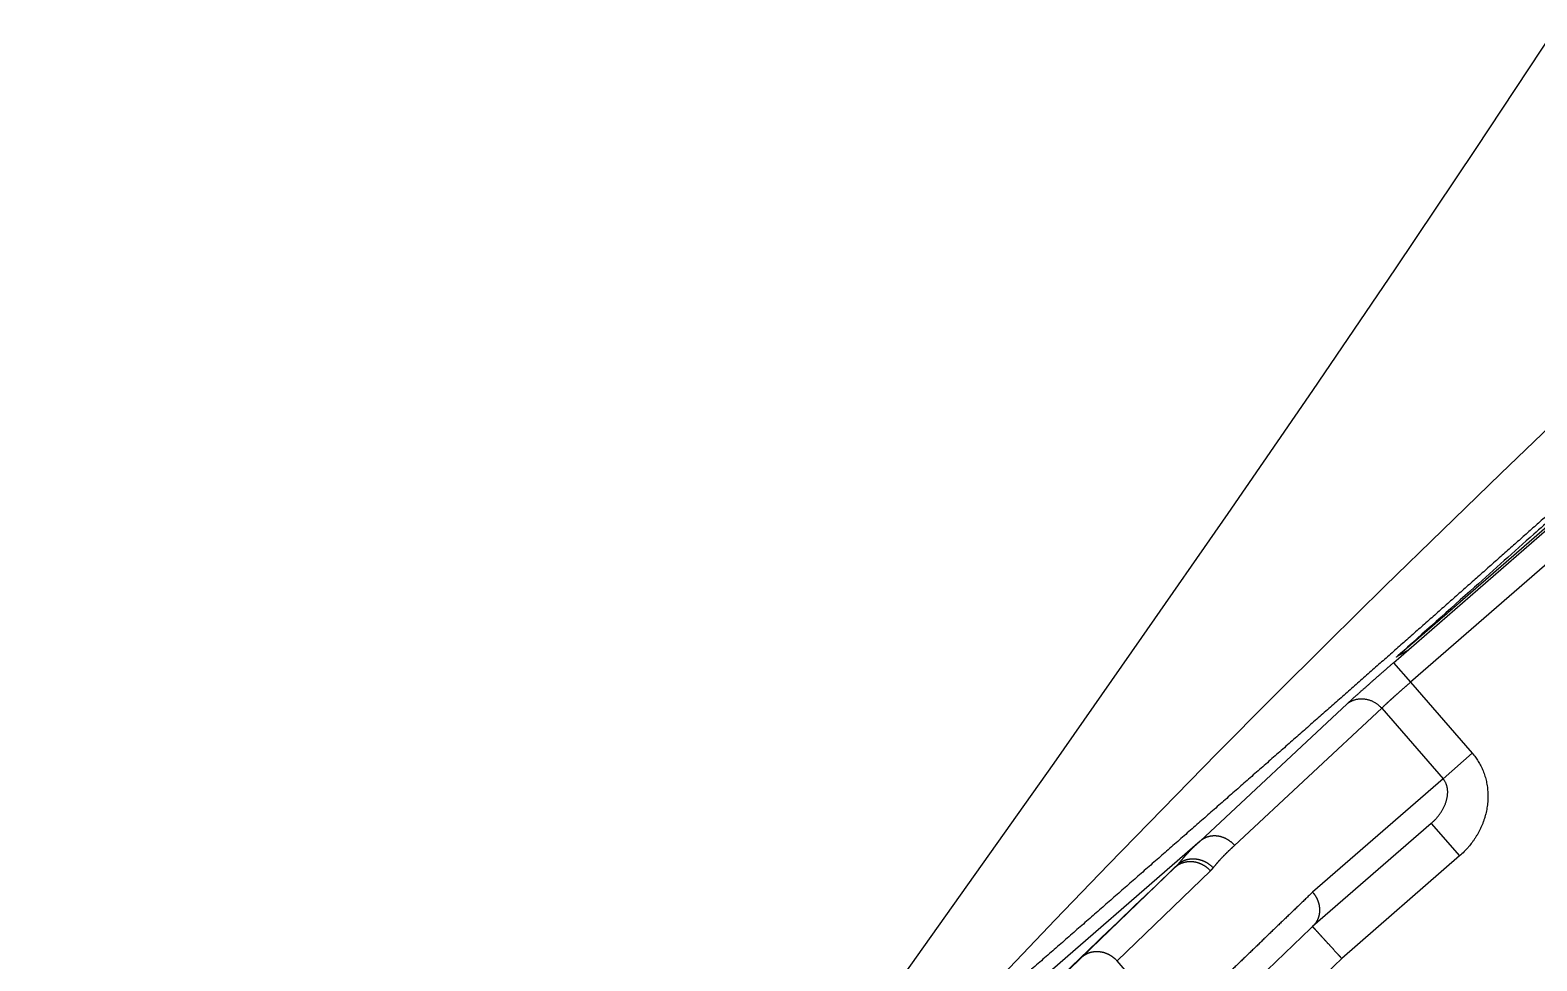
# Model space of a CAD drawing. Extents: x 527 to 614, y 487 to 635.
# Drawn here: x 601.286 to 602.158, y 520.81 to 521.349 of the extents above; entities that cross this region are included whole.
import ezdxf

# ---------------------------------------------------------------- set-up
doc = ezdxf.new("R2010")
doc.units = 0
doc.header["$MEASUREMENT"] = 0
doc.layers.add('1', color=4, linetype='Continuous')
doc.layers.add('204', color=7, linetype='Continuous')

# ---------------------------------------------------------------- blocks, each defined once
blk = doc.blocks.new('55')
at = {"layer": '204', "color": 4, "linetype": 'Continuous'}
for p, q in [((-0.526078, 0.91095), (2.049541, 3.149901)), ((2.05938, 3.138582), (-0.516238, 0.899631)), ((2.034707, 3.138515), (-0.487342, 0.946132)), ((-0.526078, 0.91095), (-0.516238, 0.899631)), ((-0.516238, 0.899631), (-0.48046, 0.858473)), ((-0.637945, 0.807698), (-0.552932, 0.887088)), ((-0.618035, 0.805132), (-0.532926, 0.884607)), ((-0.532926, 0.884607), (-0.497404, 0.843744)), ((-0.497401, 0.84374), (-0.48046, 0.858481)), ((-0.497404, 0.843744), (-0.572914, 0.778104)), ((-0.504234, 0.817932), (-0.572952, 0.758196)), ((-0.504234, 0.817932), (-0.487833, 0.799064)), ((-0.638043, 0.807615), (-6.263176, -4.08224)), ((-0.487833, 0.799064), (-0.556072, 0.739744)), ((-0.706684, 0.740303), (-0.652606, 0.792415)), ((-0.686106, 0.738343), (-0.632034, 0.790448)), ((-0.653327, 0.700635), (-0.686106, 0.738343))]:
    blk.add_line(p, q, dxfattribs=at)
for points in [[(-0.404445, 1.021441, 0.0000269), (-0.422372, 1.005445, 0.0001123), (-0.44494, 0.985279, 0.0002009), (-0.479106, 0.954712, 0.0001017), (-0.523493, 0.914978, 0.0000547)], [(-0.429342, 1.003155, -0.0000619), (-0.435712, 0.997492, -0.0000612), (-0.44212, 0.991798, -0.0000604), (-0.448563, 0.986076, -0.0000598), (-0.455043, 0.980322, -0.0000591), (-0.461559, 0.974541, -0.0000585), (-0.468112, 0.968729, -0.0000578), (-0.474699, 0.962889, -0.0000572), (-0.481323, 0.95702, -0.0000566), (-0.487981, 0.951123, -0.000056), (-0.494675, 0.945196, -0.0000554), (-0.501404, 0.939243, -0.0000549), (-0.508167, 0.93326, -0.0000543), (-0.514964, 0.927251, -0.0000538), (-0.521796, 0.921213, -0.0000533), (-0.528661, 0.915149, -0.0000528), (-0.53556, 0.909057, -0.0000523), (-0.542493, 0.902939, -0.0000518), (-0.549459, 0.896793, -0.0000513), (-0.556457, 0.890621, -0.0000509), (-0.563489, 0.884422, -0.0000504), (-0.570552, 0.878199, -0.0000499), (-0.577647, 0.87195, -0.0000495), (-0.584771, 0.865677, -0.0000491), (-0.591923, 0.859382, -0.0000487), (-0.599103, 0.853066, -0.0000484), (-0.606309, 0.846729, -0.000048), (-0.61354, 0.840372, -0.0000477), (-0.620795, 0.833997, -0.0000474), (-0.628072, 0.827605, -0.0000472), (-0.635372, 0.821196, -0.000047), (-0.642691, 0.814771, -0.0000468), (-0.650029, 0.808333, -0.0000466), (-0.657385, 0.801881, -0.0000465), (-0.664759, 0.795416, -0.0000463), (-0.672148, 0.788941, -0.0000461), (-0.679552, 0.782454, -0.0000459), (-0.68697, 0.775958, -0.0000455), (-0.694403, 0.769451, -0.0000451), (-0.701849, 0.762934, -0.0000448), (-0.70931, 0.756407, -0.0000445), (-0.716785, 0.749871, -0.0000442), (-0.724274, 0.743324, -0.0000438), (-0.731774, 0.73677, -0.0000432), (-0.739284, 0.73021, -0.0000433), (-0.746815, 0.723634, -0.0000438), (-0.754369, 0.717039, -0.0000423)], [(-0.487347, 0.946131), (-0.487618, 0.945894, -0.0000286), (-0.487889, 0.945658, -0.0000294), (-0.488158, 0.945424, -0.0000292), (-0.488426, 0.945191, -0.0000277), (-0.488693, 0.944958, -0.0000265), (-0.48896, 0.944727, -0.0000255), (-0.489225, 0.944496, -0.0000245), (-0.48949, 0.944265, -0.0000232), (-0.489755, 0.944035, -0.000022), (-0.49002, 0.943805, -0.0000206), (-0.490284, 0.943575, -0.0000194), (-0.490548, 0.943345, -0.000018), (-0.490813, 0.943115, -0.0000167), (-0.491078, 0.942885, -0.0000152), (-0.491344, 0.942654, -0.0000138), (-0.49161, 0.942423, -0.0000123), (-0.491877, 0.942191, -0.000011), (-0.492145, 0.941958, -0.0000094), (-0.492414, 0.941725, -0.0000081), (-0.492685, 0.94149, -0.0000066), (-0.492957, 0.941254, -0.000006), (-0.49323, 0.941017, -0.0000061), (-0.493504, 0.940779, -0.0000061), (-0.493779, 0.94054, -0.0000061), (-0.494056, 0.9403, -0.0000061), (-0.494333, 0.940059, -0.0000062), (-0.494611, 0.939818, -0.0000062), (-0.494889, 0.939576, -0.0000063), (-0.495168, 0.939334, -0.0000063), (-0.495448, 0.939092, -0.0000064), (-0.495727, 0.938849, -0.0000064), (-0.496007, 0.938606, -0.0000065), (-0.496288, 0.938363, -0.0000066), (-0.496568, 0.93812, -0.0000067), (-0.496848, 0.937877, -0.0000068), (-0.497128, 0.937634, -0.0000069), (-0.497407, 0.937391, -0.000007), (-0.497686, 0.937149, -0.0000071), (-0.497965, 0.936907, -0.0000072), (-0.498243, 0.936666, -0.0000072), (-0.498521, 0.936425, -0.0000073), (-0.498799, 0.936185, -0.0000074), (-0.499076, 0.935944, -0.0000074), (-0.499352, 0.935704, -0.0000075), (-0.499628, 0.935465, -0.0000076), (-0.499904, 0.935226, -0.0000076), (-0.50018, 0.934987, -0.0000077), (-0.500455, 0.934748, -0.0000078), (-0.50073, 0.93451, -0.0000078), (-0.501004, 0.934272, -0.0000079), (-0.501278, 0.934035, -0.0000079), (-0.501552, 0.933797, -0.000008), (-0.501826, 0.93356, -0.0000081), (-0.502099, 0.933323, -0.0000081), (-0.502372, 0.933086, -0.0000082), (-0.502645, 0.93285, -0.0000082), (-0.502918, 0.932614, -0.0000083), (-0.50319, 0.932378, -0.0000084), (-0.503462, 0.932142, -0.0000085), (-0.503735, 0.931906, -0.0000086), (-0.504006, 0.931671, -0.0000087), (-0.504278, 0.931435, -0.0000089), (-0.50455, 0.9312, -0.000009), (-0.504822, 0.930964, -0.0000091), (-0.505094, 0.930729, -0.0000092), (-0.505366, 0.930493, -0.0000093), (-0.505638, 0.930258, -0.0000095), (-0.50591, 0.930022, -0.0000097), (-0.506183, 0.929786, -0.0000099), (-0.506455, 0.92955, -0.0000102), (-0.506728, 0.929315, -0.0000104), (-0.507, 0.929079, -0.0000107), (-0.507273, 0.928843, -0.000011), (-0.507546, 0.928607, -0.0000112), (-0.507819, 0.928371, -0.0000115), (-0.508091, 0.928135, -0.0000118), (-0.508364, 0.927899, -0.000012), (-0.508636, 0.927663, -0.0000123), (-0.508909, 0.927427, -0.0000126), (-0.509181, 0.927192, -0.0000129), (-0.509454, 0.926956, -0.0000131), (-0.509726, 0.926721, -0.0000134), (-0.509998, 0.926486, -0.0000137), (-0.51027, 0.926251, -0.000014), (-0.510542, 0.926016, -0.0000143), (-0.510813, 0.925781, -0.0000146), (-0.511084, 0.925547, -0.0000149), (-0.511355, 0.925313, -0.0000152), (-0.511626, 0.925079, -0.0000155), (-0.511897, 0.924845, -0.0000158), (-0.512167, 0.924612, -0.0000161), (-0.512437, 0.924379, -0.0000165), (-0.512706, 0.924146, -0.0000168), (-0.512975, 0.923914, -0.0000171), (-0.513244, 0.923682, -0.0000175), (-0.513512, 0.92345, -0.0000182), (-0.51378, 0.923219, -0.000019), (-0.514048, 0.922988, -0.00002), (-0.514315, 0.922758, -0.0000208), (-0.514582, 0.922528, -0.0000217), (-0.514848, 0.922298, -0.0000226), (-0.515114, 0.922069, -0.0000235), (-0.51538, 0.92184, -0.0000244), (-0.515645, 0.921611, -0.0000253), (-0.51591, 0.921383, -0.0000262), (-0.516174, 0.921155, -0.0000271), (-0.516439, 0.920927, -0.000028), (-0.516702, 0.9207, -0.000029), (-0.516966, 0.920473, -0.0000298), (-0.517229, 0.920247, -0.0000308), (-0.517492, 0.92002, -0.0000317), (-0.517755, 0.919794, -0.0000325), (-0.518017, 0.919569, -0.0000339), (-0.518279, 0.919344, -0.0000363), (-0.51854, 0.919119, -0.0000386), (-0.518801, 0.918895, -0.0000416), (-0.519061, 0.918671, -0.0000442), (-0.519321, 0.918449, -0.0000471), (-0.51958, 0.918226, -0.0000499), (-0.519838, 0.918005, -0.0000533), (-0.520094, 0.917785, -0.0000559), (-0.52035, 0.917565, -0.0000584), (-0.520605, 0.917347, -0.0000637), (-0.520859, 0.91713, -0.0000733), (-0.521111, 0.916914, -0.0000838), (-0.521361, 0.916701, -0.0000977), (-0.521608, 0.91649, -0.0001108), (-0.521852, 0.916281, -0.0001256), (-0.522094, 0.916075, -0.0001408), (-0.522332, 0.915873, -0.0001594), (-0.522565, 0.915674, -0.0001766), (-0.522795, 0.915479, -0.0001947), (-0.523019, 0.915289, -0.0002348), (-0.523238, 0.915104, -0.0003124), (-0.523447, 0.914928, -0.0004061), (-0.523646, 0.914761, -0.0005393), (-0.523831, 0.914605, -0.0007224), (-0.524, 0.914465, -0.0010385), (-0.524147, 0.914345, -0.0016299), (-0.524266, 0.914249, -0.0030165), (-0.524349, 0.914184, -0.0075106), (-0.52439, 0.914157, -0.0461469), (-0.524382, 0.914172, -0.5600884), (-0.524346, 0.914212, -0.0111263), (-0.52429, 0.914269, -0.0139643), (-0.524158, 0.914391, -0.0087331), (-0.523888, 0.914631, -0.0025281), (-0.523493, 0.914978, -0.0009621)], [(-0.523493, 0.914978), (-0.523353, 0.915056, -0.000084), (-0.523213, 0.915135, -0.000085), (-0.523072, 0.915213, -0.0000839), (-0.522932, 0.915292, -0.0000804), (-0.522791, 0.91537, -0.0000778), (-0.522651, 0.915448, -0.0000755), (-0.52251, 0.915527, -0.0000733), (-0.522369, 0.915605, -0.0000706), (-0.522229, 0.915683, -0.0000683), (-0.522088, 0.915762, -0.0000658), (-0.521947, 0.91584, -0.0000635), (-0.521806, 0.915918, -0.0000609), (-0.521665, 0.915996, -0.0000586), (-0.521524, 0.916074, -0.0000561), (-0.521383, 0.916152, -0.0000538), (-0.521242, 0.916231, -0.0000512), (-0.521101, 0.916309, -0.0000489), (-0.52096, 0.916387, -0.0000464), (-0.520819, 0.916465, -0.0000441), (-0.520678, 0.916543, -0.0000416), (-0.520536, 0.916621, -0.0000393), (-0.520395, 0.916699, -0.0000367), (-0.520254, 0.916777, -0.0000345), (-0.520113, 0.916855, -0.000032), (-0.519971, 0.916933, -0.0000297), (-0.51983, 0.917011, -0.0000271), (-0.519689, 0.917089, -0.0000249), (-0.519547, 0.917167, -0.0000225), (-0.519406, 0.917245, -0.00002), (-0.519264, 0.917323, -0.0000171), (-0.519124, 0.9174, -0.0000155), (-0.518982, 0.917479, -0.0000134), (-0.518836, 0.917559, -0.0000101), (-0.518699, 0.917635, -0.0000075), (-0.518575, 0.917703, -0.0000064), (-0.518416, 0.917791, -0.0000006), (-0.518171, 0.917926, 0.0000003), (-0.51785, 0.918103, -0.0000004)], [(-0.55293, 0.887081), (-0.552636, 0.887356, -0.0005343), (-0.552329, 0.887642, -0.0004928), (-0.552009, 0.88794, -0.0004513), (-0.551675, 0.888248, -0.0004135), (-0.551328, 0.888568, -0.0003806), (-0.550968, 0.888899, -0.0003531), (-0.550595, 0.88924, -0.000328), (-0.550211, 0.889592, -0.0003063), (-0.549813, 0.889954, -0.0002865), (-0.549404, 0.890326, -0.0002693), (-0.548984, 0.890708, -0.0002535), (-0.548552, 0.8911, -0.0002397), (-0.548108, 0.891501, -0.0002268), (-0.547654, 0.891911, -0.0002156), (-0.547188, 0.892331, -0.0002051), (-0.546712, 0.892759, -0.0001958), (-0.546226, 0.893196, -0.0001872), (-0.545729, 0.893641, -0.0001795), (-0.545223, 0.894095, -0.0001723), (-0.544707, 0.894557, -0.0001659), (-0.544181, 0.895026, -0.0001598), (-0.543646, 0.895504, -0.0001544), (-0.543102, 0.895989, -0.0001494), (-0.542549, 0.896481, -0.0001449), (-0.541988, 0.89698, -0.0001405), (-0.541418, 0.897486, -0.0001366), (-0.54084, 0.897999, -0.0001328), (-0.540254, 0.898518, -0.0001294), (-0.539661, 0.899043, -0.0001263), (-0.539061, 0.899573, -0.0001237), (-0.538454, 0.90011, -0.0001211), (-0.537841, 0.900651, -0.0001189), (-0.537221, 0.901197, -0.000117), (-0.536596, 0.901748, -0.0001155), (-0.535965, 0.902303, -0.0001137), (-0.535329, 0.902862, -0.0001118), (-0.534689, 0.903425, -0.0001116), (-0.534043, 0.903992, -0.0001131), (-0.533392, 0.904562, -0.000109), (-0.53274, 0.905134, -0.0001011), (-0.532089, 0.905704, -0.0001116), (-0.531424, 0.906286, -0.0001333), (-0.53074, 0.906884, -0.0001004), (-0.530095, 0.907446, -0.0000328), (-0.529512, 0.907956, -0.0001432), (-0.528758, 0.908612, -0.0002487), (-0.527594, 0.909625, -0.0001213), (-0.526067, 0.910952, -0.0000638)], [(-0.532932, 0.884617), (-0.532751, 0.884791, -0.0006135), (-0.532562, 0.884972, -0.0005631), (-0.532364, 0.885161, -0.0005179), (-0.532158, 0.885356, -0.0004821), (-0.531943, 0.885559, -0.0004492), (-0.531721, 0.885768, -0.0004216), (-0.531491, 0.885984, -0.000396), (-0.531253, 0.886206, -0.000375), (-0.531008, 0.886435, -0.0003552), (-0.530755, 0.886671, -0.0003387), (-0.530495, 0.886912, -0.000323), (-0.530227, 0.88716, -0.0003101), (-0.529953, 0.887413, -0.0002975), (-0.529671, 0.887673, -0.0002873), (-0.529383, 0.887938, -0.0002772), (-0.529088, 0.888208, -0.0002691), (-0.528787, 0.888484, -0.0002609), (-0.528479, 0.888765, -0.0002545), (-0.528165, 0.889052, -0.0002479), (-0.527844, 0.889343, -0.0002428), (-0.527518, 0.889639, -0.0002375), (-0.527186, 0.88994, -0.0002334), (-0.526848, 0.890246, -0.0002293), (-0.526505, 0.890556, -0.0002266), (-0.526156, 0.89087, -0.0002226), (-0.525802, 0.891188, -0.0002188), (-0.525442, 0.891511, -0.0002142), (-0.525078, 0.891838, -0.0002096), (-0.524709, 0.892168, -0.0002054), (-0.524336, 0.892501, -0.0002021), (-0.523958, 0.892838, -0.0001989), (-0.523576, 0.893178, -0.0001963), (-0.523191, 0.893521, -0.000194), (-0.522801, 0.893867, -0.0001926), (-0.522408, 0.894215, -0.0001904), (-0.522012, 0.894566, -0.0001881), (-0.521613, 0.894919, -0.0001888), (-0.521211, 0.895274, -0.0001924), (-0.520805, 0.895631, -0.0001862), (-0.520398, 0.895989, -0.0001734), (-0.519992, 0.896346, -0.0001925), (-0.519577, 0.89671, -0.0002319), (-0.51915, 0.897083, -0.0001747), (-0.518748, 0.897435, -0.0000557), (-0.518384, 0.897753, -0.000252), (-0.517914, 0.898163, -0.0004415), (-0.517187, 0.898794, -0.0002155), (-0.516233, 0.899622, -0.0001133)], [(-0.55293, 0.887081), (-0.552433, 0.887484, -0.0141641), (-0.551907, 0.887866, -0.0134284), (-0.551349, 0.888226, -0.0131882), (-0.550762, 0.888562, -0.0136852), (-0.550146, 0.88887, -0.0138691), (-0.549504, 0.889149, -0.0139488), (-0.548835, 0.889394, -0.0139511), (-0.548144, 0.889605, -0.0140553), (-0.54743, 0.889779, -0.0140371), (-0.546698, 0.889915, -0.014049), (-0.54595, 0.890009, -0.0139704), (-0.54519, 0.890063, -0.0139174), (-0.544419, 0.890074, -0.013809), (-0.543643, 0.890043, -0.0137211), (-0.542863, 0.889968, -0.0135483), (-0.542084, 0.889851, -0.0133341), (-0.54131, 0.889691, -0.0132536), (-0.540543, 0.889491, -0.0132712), (-0.539786, 0.889249, -0.0127969), (-0.539045, 0.888972, -0.0119155), (-0.538325, 0.888661, -0.0127068), (-0.537616, 0.888308, -0.0144799), (-0.536919, 0.887911, -0.0113021), (-0.536276, 0.887519, -0.0048955), (-0.535707, 0.887148, -0.0146827), (-0.535042, 0.886626, -0.0243708), (-0.534106, 0.88577, -0.0124283), (-0.532932, 0.884617, -0.006823)], [(-0.48046, 0.858481), (-0.479546, 0.857386, -0.0104832), (-0.478666, 0.856241, -0.0100506), (-0.477821, 0.855043, -0.0099278), (-0.477012, 0.853795, -0.010232), (-0.476247, 0.852497, -0.0103596), (-0.475526, 0.851151, -0.0104344), (-0.474854, 0.849756, -0.0104672), (-0.474233, 0.848318, -0.0105667), (-0.473669, 0.846835, -0.0105937), (-0.473161, 0.845313, -0.0106486), (-0.472714, 0.843751, -0.0106461), (-0.47233, 0.842156, -0.0106737), (-0.472012, 0.840528, -0.0106489), (-0.471761, 0.838873, -0.0106454), (-0.47158, 0.837192, -0.0105988), (-0.471468, 0.835492, -0.0105674), (-0.47143, 0.833774, -0.0105019), (-0.471463, 0.832045, -0.0104446), (-0.47157, 0.830308, -0.0103643), (-0.471749, 0.828568, -0.0102862), (-0.472002, 0.826829, -0.010192), (-0.472325, 0.825096, -0.0100903), (-0.47272, 0.823373, -0.0099946), (-0.473184, 0.821664, -0.0098956), (-0.473716, 0.819973, -0.0097701), (-0.474312, 0.818306, -0.0095994), (-0.474972, 0.816665, -0.0095562), (-0.475692, 0.815054, -0.0095786), (-0.476472, 0.813475, -0.0092477), (-0.477301, 0.811936, -0.0086055), (-0.478174, 0.810445, -0.0092327), (-0.479113, 0.808978, -0.0106052), (-0.480124, 0.807531, -0.0082377), (-0.481102, 0.806198, -0.0034212), (-0.482008, 0.805016, -0.0108765), (-0.483237, 0.803612, -0.018192), (-0.485206, 0.801601, -0.009196), (-0.487831, 0.799057, -0.0050237)], [(-0.504243, 0.817933), (-0.503654, 0.818457, 0.0063993), (-0.503072, 0.819001, 0.0061482), (-0.502497, 0.819567, 0.0060982), (-0.501929, 0.820153, 0.0063226), (-0.501371, 0.820759, 0.0064564), (-0.500825, 0.821384, 0.0065712), (-0.500293, 0.822029, 0.0066792), (-0.499775, 0.82269, 0.0068437), (-0.499275, 0.823368, 0.0069849), (-0.498793, 0.824061, 0.0071587), (-0.498331, 0.824769, 0.0073203), (-0.497891, 0.825489, 0.0075162), (-0.497475, 0.826219, 0.0077046), (-0.497083, 0.826959, 0.0079208), (-0.496718, 0.827707, 0.0081366), (-0.496381, 0.828461, 0.0083747), (-0.496072, 0.829218, 0.008619), (-0.495793, 0.829977, 0.008878), (-0.495546, 0.830737, 0.009151), (-0.495329, 0.831494, 0.0094304), (-0.495145, 0.832248, 0.0097276), (-0.494994, 0.832996, 0.0100165), (-0.494875, 0.833736, 0.0103413), (-0.494789, 0.834466, 0.0106562), (-0.494737, 0.835186, 0.0109674), (-0.494716, 0.835892, 0.0112071), (-0.494728, 0.836584, 0.011613), (-0.494772, 0.83726, 0.0120895), (-0.494847, 0.837919, 0.0121244), (-0.494951, 0.838557, 0.0116622), (-0.495082, 0.839174, 0.0129218), (-0.495247, 0.839776, 0.0153407), (-0.495446, 0.840366, 0.0122943), (-0.49565, 0.840908, 0.005188), (-0.495849, 0.841386, 0.0167187), (-0.496151, 0.841947, 0.0289327), (-0.496677, 0.842742, 0.0149266), (-0.497401, 0.84374, 0.0082041)], [(-0.650393, 0.794657), (-0.650112, 0.79501, -0.0011402), (-0.64983, 0.795363, -0.0011415), (-0.649546, 0.795713, -0.0011426), (-0.649261, 0.796062, -0.0011435), (-0.648974, 0.79641, -0.0011445), (-0.648686, 0.796756, -0.0011454), (-0.648397, 0.797101, -0.0011463), (-0.648106, 0.797444, -0.0011472), (-0.647813, 0.797786, -0.001148), (-0.64752, 0.798126, -0.0011488), (-0.647224, 0.798465, -0.0011496), (-0.646928, 0.798802, -0.0011504), (-0.646629, 0.799137, -0.0011511), (-0.64633, 0.799471, -0.0011518), (-0.646029, 0.799804, -0.0011525), (-0.645726, 0.800135, -0.0011531), (-0.645422, 0.800465, -0.0011537), (-0.645117, 0.800793, -0.0011542), (-0.644811, 0.801119, -0.0011548), (-0.644502, 0.801444, -0.0011555), (-0.644193, 0.801767, -0.0011558), (-0.643882, 0.802089, -0.0011556), (-0.64357, 0.802409, -0.0011569), (-0.643256, 0.802728, -0.0011593), (-0.642941, 0.803045, -0.0011568), (-0.642625, 0.803361, -0.00115), (-0.642307, 0.803675, -0.0011603), (-0.641987, 0.803988, -0.001184), (-0.641666, 0.804299, -0.0011507), (-0.641345, 0.804608, -0.0010747), (-0.641024, 0.804913, -0.0011862), (-0.640697, 0.805222, -0.0014138), (-0.64036, 0.805536, -0.0010737), (-0.640043, 0.80583, -0.0003694), (-0.639756, 0.806095, -0.0015138), (-0.639384, 0.806431, -0.0026048), (-0.638808, 0.806945, -0.0012742), (-0.63805, 0.807615, -0.0006755)], [(-0.61803, 0.805129), (-0.618386, 0.805525, 0.0078513), (-0.618753, 0.805909, 0.0079175), (-0.619132, 0.806281, 0.0079179), (-0.619522, 0.806639, 0.0079049), (-0.619922, 0.806984, 0.0079091), (-0.62033, 0.807314, 0.0078959), (-0.620747, 0.80763, 0.0078943), (-0.621171, 0.80793, 0.0078785), (-0.621601, 0.808215, 0.007879), (-0.622037, 0.808484, 0.0078564), (-0.622477, 0.808737, 0.0078549), (-0.622921, 0.808975, 0.0078274), (-0.623368, 0.809195, 0.0078246), (-0.623817, 0.8094, 0.0077911), (-0.624267, 0.809588, 0.007786), (-0.624718, 0.80976, 0.0077464), (-0.625168, 0.809916, 0.0077386), (-0.625617, 0.810056, 0.0076926), (-0.626063, 0.81018, 0.0076814), (-0.626508, 0.810289, 0.0076288), (-0.626949, 0.810383, 0.0076137), (-0.627386, 0.810463, 0.0075542), (-0.627818, 0.810528, 0.0075349), (-0.628246, 0.810579, 0.0074691), (-0.628668, 0.810617, 0.0074445), (-0.629084, 0.810642, 0.0073712), (-0.629494, 0.810654, 0.0073432), (-0.629897, 0.810654, 0.0072645), (-0.630294, 0.810643, 0.0072283), (-0.630682, 0.810621, 0.0071492), (-0.631063, 0.810588, 0.0071075), (-0.631437, 0.810545, 0.0069578), (-0.631805, 0.810492, 0.0070576), (-0.632172, 0.810429, 0.0071625), (-0.632542, 0.810353, 0.0071194), (-0.632915, 0.810267, 0.0073003), (-0.63329, 0.810167, 0.0075446), (-0.633666, 0.810056, 0.007868), (-0.634043, 0.80993, 0.0077007), (-0.634419, 0.809792, 0.0072641), (-0.634793, 0.809642, 0.0082719), (-0.635171, 0.809474, 0.0102402), (-0.635555, 0.809285, 0.0076308), (-0.635915, 0.809099, 0.0021517), (-0.63624, 0.808923, 0.0114112), (-0.636647, 0.808664, 0.0201568), (-0.637259, 0.808221, 0.0096179), (-0.63805, 0.807615, 0.00494)], [(-0.630438, 0.792215), (-0.630154, 0.792566, -0.0010849), (-0.629869, 0.792917, -0.0010857), (-0.629583, 0.793266, -0.0010873), (-0.629295, 0.793613, -0.0010898), (-0.629006, 0.793959, -0.0010919), (-0.628715, 0.794303, -0.0010938), (-0.628424, 0.794646, -0.0010957), (-0.62813, 0.794988, -0.0010977), (-0.627836, 0.795328, -0.0010995), (-0.62754, 0.795666, -0.0011014), (-0.627242, 0.796004, -0.0011032), (-0.626944, 0.796339, -0.001105), (-0.626643, 0.796673, -0.0011067), (-0.626342, 0.797006, -0.0011084), (-0.626039, 0.797337, -0.00111), (-0.625735, 0.797667, -0.0011117), (-0.62543, 0.797995, -0.0011132), (-0.625123, 0.798322, -0.0011148), (-0.624814, 0.798648, -0.0011163), (-0.624505, 0.798971, -0.001118), (-0.624194, 0.799294, -0.0011192), (-0.623882, 0.799614, -0.00112), (-0.623568, 0.799934, -0.0011221), (-0.623253, 0.800252, -0.0011255), (-0.622936, 0.800568, -0.0011239), (-0.622619, 0.800883, -0.0011183), (-0.6223, 0.801196, -0.0011292), (-0.621979, 0.801508, -0.0011533), (-0.621657, 0.801818, -0.0011216), (-0.621334, 0.802127, -0.0010481), (-0.621013, 0.802431, -0.001158), (-0.620684, 0.802739, -0.001382), (-0.620347, 0.803053, -0.0010495), (-0.620029, 0.803346, -0.0003595), (-0.619741, 0.80361, -0.0014825), (-0.619368, 0.803947, -0.0025545), (-0.618789, 0.80446, -0.0012496), (-0.61803, 0.805129, -0.0006621)], [(-0.78717, 0.663207, -0.0000232), (-0.766612, 0.682992, -0.000077), (-0.740653, 0.707953, -0.000128), (-0.701391, 0.745676, -0.0000645), (-0.650393, 0.794657, -0.0000351)], [(-0.652593, 0.792413), (-0.652368, 0.792626, -0.0065919), (-0.652138, 0.792833, -0.0066084), (-0.651902, 0.793034, -0.0065841), (-0.65166, 0.793229, -0.0065314), (-0.651414, 0.793418, -0.0064935), (-0.651162, 0.7936, -0.0064607), (-0.650905, 0.793776, -0.00643), (-0.650644, 0.793946, -0.0063997), (-0.650378, 0.794109, -0.006373), (-0.650107, 0.794265, -0.0063488), (-0.649833, 0.794415, -0.0063271), (-0.649554, 0.794558, -0.0063088), (-0.649271, 0.794694, -0.0062917), (-0.648984, 0.794823, -0.0062784), (-0.648694, 0.794945, -0.0062675), (-0.6484, 0.795059, -0.0062636), (-0.648103, 0.795167, -0.0062524), (-0.647803, 0.795267, -0.0062391), (-0.647499, 0.79536, -0.006205), (-0.647193, 0.795446, -0.00615), (-0.646884, 0.795524, -0.0061024), (-0.646572, 0.795594, -0.0060594), (-0.646259, 0.795657, -0.0060191), (-0.645943, 0.795713, -0.0059809), (-0.645625, 0.795762, -0.0059458), (-0.645305, 0.795802, -0.0059145), (-0.644983, 0.795836, -0.0058852), (-0.64466, 0.795861, -0.0058603), (-0.644336, 0.79588, -0.005837), (-0.644011, 0.79589, -0.0058191), (-0.643684, 0.795893, -0.005801), (-0.643357, 0.795889, -0.0057878), (-0.64303, 0.795876, -0.0057775), (-0.642701, 0.795857, -0.0057774), (-0.642373, 0.795829, -0.0057604), (-0.642045, 0.795794, -0.0057323), (-0.641716, 0.795751, -0.0056912), (-0.641388, 0.7957, -0.0056365), (-0.64106, 0.795642, -0.0055904), (-0.640733, 0.795577, -0.0055502), (-0.640407, 0.795504, -0.0055134), (-0.640081, 0.795424, -0.0054794), (-0.639757, 0.795336, -0.0054493), (-0.639434, 0.795241, -0.0054236), (-0.639112, 0.795139, -0.0054009), (-0.638792, 0.79503, -0.0053829), (-0.638474, 0.794913, -0.0053673), (-0.638158, 0.79479, -0.0053572), (-0.637844, 0.794659, -0.0053484), (-0.637533, 0.794522, -0.0053454), (-0.637224, 0.794378, -0.0053441), (-0.636917, 0.794227, -0.0053507), (-0.636614, 0.794069, -0.0053431), (-0.636313, 0.793904, -0.0053239), (-0.636016, 0.793733, -0.0052813), (-0.635722, 0.793555, -0.0052163), (-0.635432, 0.793371, -0.0052345), (-0.635145, 0.793181, -0.0053178), (-0.634861, 0.792984, -0.0051521), (-0.634582, 0.792782, -0.0047999), (-0.634309, 0.792575, -0.0052871), (-0.634037, 0.792359, -0.006301), (-0.633763, 0.792132, -0.0047824), (-0.633509, 0.791915, -0.0016284), (-0.633281, 0.791716, -0.006759), (-0.633, 0.791448, -0.0117164), (-0.632582, 0.791022, -0.0057435), (-0.632044, 0.790455, -0.0030384)], [(-0.650393, 0.794657), (-0.650447, 0.794599, -0.0002827), (-0.650501, 0.794542, -0.0002839), (-0.650555, 0.794484, -0.0002831), (-0.65061, 0.794427, -0.0002801), (-0.650664, 0.79437, -0.000278), (-0.650719, 0.794313, -0.000276), (-0.650773, 0.794256, -0.0002742), (-0.650827, 0.794199, -0.000272), (-0.650882, 0.794142, -0.0002701), (-0.650937, 0.794085, -0.0002679), (-0.650991, 0.794028, -0.000266), (-0.651046, 0.793971, -0.0002638), (-0.651101, 0.793915, -0.0002619), (-0.651156, 0.793858, -0.0002597), (-0.65121, 0.793802, -0.0002578), (-0.651265, 0.793745, -0.0002557), (-0.65132, 0.793689, -0.0002537), (-0.651375, 0.793633, -0.0002515), (-0.65143, 0.793576, -0.0002496), (-0.651485, 0.79352, -0.0002475), (-0.65154, 0.793464, -0.0002455), (-0.651595, 0.793408, -0.0002432), (-0.65165, 0.793353, -0.0002414), (-0.651705, 0.793297, -0.0002396), (-0.651761, 0.793241, -0.0002372), (-0.651816, 0.793185, -0.0002336), (-0.651871, 0.79313, -0.0002336), (-0.651927, 0.793074, -0.0002358), (-0.651982, 0.793019, -0.0002275), (-0.652037, 0.792963, -0.0002111), (-0.652092, 0.792908, -0.00023), (-0.652148, 0.792853, -0.0002697), (-0.652205, 0.792796, -0.0002048), (-0.652259, 0.792742, -0.0000741), (-0.652308, 0.792694, -0.0002818), (-0.65237, 0.792632, -0.0004758), (-0.652466, 0.792537, -0.0002323), (-0.652593, 0.792413, -0.0001237)], [(-0.650393, 0.794657), (-0.65016, 0.794837, -0.0060323), (-0.649923, 0.795012, -0.0060261), (-0.649681, 0.795181, -0.0059953), (-0.649435, 0.795344, -0.0059524), (-0.649184, 0.795502, -0.0059182), (-0.64893, 0.795654, -0.0058884), (-0.648671, 0.795801, -0.0058601), (-0.648408, 0.795942, -0.0058348), (-0.648142, 0.796076, -0.0058113), (-0.647872, 0.796205, -0.0057918), (-0.647598, 0.796328, -0.0057733), (-0.647321, 0.796444, -0.0057597), (-0.647041, 0.796555, -0.0057458), (-0.646758, 0.796659, -0.0057368), (-0.646472, 0.796757, -0.005729), (-0.646182, 0.796848, -0.005729), (-0.645891, 0.796933, -0.0057205), (-0.645596, 0.797012, -0.0057106), (-0.645299, 0.797083, -0.0056789), (-0.645, 0.797148, -0.0056271), (-0.644699, 0.797207, -0.0055822), (-0.644396, 0.797259, -0.0055422), (-0.644091, 0.797304, -0.0055046), (-0.643784, 0.797343, -0.0054692), (-0.643476, 0.797375, -0.0054367), (-0.643167, 0.7974, -0.0054078), (-0.642856, 0.797419, -0.0053809), (-0.642544, 0.797431, -0.0053581), (-0.642231, 0.797436, -0.0053368), (-0.641917, 0.797435, -0.0053204), (-0.641603, 0.797427, -0.0053042), (-0.641289, 0.797412, -0.0052924), (-0.640974, 0.79739, -0.0052833), (-0.640658, 0.797362, -0.0052829), (-0.640343, 0.797327, -0.0052691), (-0.640028, 0.797285, -0.0052465), (-0.639713, 0.797236, -0.0052135), (-0.639399, 0.797181, -0.0051696), (-0.639085, 0.797119, -0.005133), (-0.638772, 0.797051, -0.0051015), (-0.63846, 0.796976, -0.005073), (-0.638148, 0.796894, -0.005047), (-0.637838, 0.796806, -0.0050244), (-0.63753, 0.796712, -0.0050056), (-0.637222, 0.796611, -0.0049895), (-0.636917, 0.796504, -0.0049774), (-0.636613, 0.796391, -0.0049675), (-0.636311, 0.796272, -0.0049622), (-0.636011, 0.796146, -0.0049585), (-0.635713, 0.796014, -0.0049595), (-0.635418, 0.795877, -0.0049621), (-0.635125, 0.795733, -0.0049711), (-0.634834, 0.795583, -0.0049698), (-0.634547, 0.795428, -0.0049601), (-0.634263, 0.795266, -0.0049288), (-0.633981, 0.795099, -0.004877), (-0.633703, 0.794926, -0.0049025), (-0.633428, 0.794748, -0.0049888), (-0.633156, 0.794564, -0.0048403), (-0.632889, 0.794375, -0.0045152), (-0.632626, 0.794183, -0.0049809), (-0.632364, 0.793982, -0.0059448), (-0.632101, 0.79377, -0.0045167), (-0.631856, 0.793568, -0.0015378), (-0.631636, 0.793383, -0.0063931), (-0.631365, 0.793135, -0.0110976), (-0.63096, 0.79274, -0.0054469), (-0.630438, 0.792215, -0.0028836)], [(-0.652593, 0.792413), (-0.652594, 0.792413, 0.0001677), (-0.652595, 0.792413, 0.0001454), (-0.652595, 0.792413, 0.0002008), (-0.652596, 0.792413, 0.0003593), (-0.652597, 0.792413, 0.0005047), (-0.652598, 0.792414, 0.0006566), (-0.652598, 0.792414, 0.0008251), (-0.652599, 0.792414, 0.0010293), (-0.6526, 0.792414, 0.0012454), (-0.6526, 0.792414, 0.0014899), (-0.652601, 0.792414, 0.0017494), (-0.652601, 0.792414, 0.0020355), (-0.652602, 0.792414, 0.0023337), (-0.652602, 0.792414, 0.0026484), (-0.652603, 0.792414, 0.0029677), (-0.652603, 0.792414, 0.0032873), (-0.652604, 0.792414, 0.0035966), (-0.652604, 0.792414, 0.0038828), (-0.652605, 0.792414, 0.0041394), (-0.652605, 0.792414, 0.0043467), (-0.652606, 0.792414, 0.004502), (-0.652606, 0.792414, 0.0045839), (-0.652606, 0.792414, 0.0046074), (-0.652607, 0.792414, 0.0045521), (-0.652607, 0.792414, 0.0044171), (-0.652608, 0.792414, 0.0041957), (-0.652608, 0.792414, 0.0039767), (-0.652608, 0.792414, 0.0037202), (-0.652609, 0.792414, 0.0033095), (-0.652609, 0.792414, 0.0028232), (-0.65261, 0.792414, 0.0026742), (-0.65261, 0.792414, 0.002552), (-0.652611, 0.792414, 0.0017568), (-0.652611, 0.792414, 0.0009024), (-0.652612, 0.792413, 0.0016387), (-0.652612, 0.792413, 0.0015924), (-0.652613, 0.792413, 0.0006165), (-0.652615, 0.792413, 0.0003426)], [(-0.632044, 0.790455), (-0.632001, 0.790496, 0.0010286), (-0.631957, 0.790536, 0.0010304), (-0.631914, 0.790578, 0.001029), (-0.631871, 0.790619, 0.0010239), (-0.631829, 0.79066, 0.0010202), (-0.631786, 0.790702, 0.0010168), (-0.631744, 0.790744, 0.0010136), (-0.631702, 0.790786, 0.0010098), (-0.631659, 0.790828, 0.0010064), (-0.631618, 0.79087, 0.0010026), (-0.631576, 0.790913, 0.0009992), (-0.631534, 0.790955, 0.0009954), (-0.631493, 0.790998, 0.000992), (-0.631452, 0.791041, 0.0009881), (-0.631411, 0.791084, 0.0009847), (-0.63137, 0.791128, 0.0009808), (-0.631329, 0.791171, 0.0009773), (-0.631289, 0.791215, 0.0009734), (-0.631248, 0.791259, 0.0009699), (-0.631208, 0.791303, 0.0009661), (-0.631168, 0.791347, 0.0009624), (-0.631128, 0.791391, 0.000958), (-0.631088, 0.791435, 0.0009551), (-0.631049, 0.79148, 0.0009528), (-0.631009, 0.791525, 0.0009469), (-0.63097, 0.79157, 0.0009374), (-0.630931, 0.791615, 0.0009417), (-0.630892, 0.79166, 0.0009563), (-0.630853, 0.791706, 0.0009261), (-0.630815, 0.791751, 0.0008622), (-0.630777, 0.791796, 0.0009463), (-0.630738, 0.791843, 0.0011202), (-0.630699, 0.79189, 0.0008498), (-0.630662, 0.791935, 0.0002975), (-0.630629, 0.791975, 0.0011868), (-0.630587, 0.792028, 0.0020255), (-0.630522, 0.792109, 0.0009886), (-0.630438, 0.792215, 0.0005245)], [(-0.572907, 0.778112), (-0.574918, 0.776176, 0.0000052), (-0.57693, 0.774239, 0.0000052), (-0.578941, 0.772303, 0.0000052), (-0.580953, 0.770366, 0.0000054), (-0.582964, 0.76843, 0.0000055), (-0.584976, 0.766493, 0.0000056), (-0.586987, 0.764557, 0.0000057), (-0.588998, 0.76262, 0.0000058), (-0.591009, 0.760683, 0.0000059), (-0.59302, 0.758747, 0.000006), (-0.595031, 0.75681, 0.0000061), (-0.597042, 0.754873, 0.0000062), (-0.599053, 0.752936, 0.0000063), (-0.601064, 0.751, 0.0000064), (-0.603074, 0.749063, 0.0000065), (-0.605085, 0.747126, 0.0000066), (-0.607096, 0.745189, 0.0000067), (-0.609106, 0.743252, 0.0000068), (-0.611116, 0.741315, 0.0000069), (-0.613127, 0.739378, 0.0000071), (-0.615137, 0.737441, 0.0000072), (-0.617147, 0.735504, 0.0000073), (-0.619157, 0.733567, 0.0000074), (-0.621167, 0.731629, 0.0000075), (-0.623178, 0.729692, 0.0000076), (-0.625187, 0.727755, 0.0000076), (-0.627196, 0.725819, 0.0000078), (-0.629207, 0.72388, 0.0000081), (-0.631221, 0.721939, 0.0000079), (-0.633226, 0.720005, 0.0000075), (-0.63522, 0.718083, 0.0000084), (-0.637245, 0.71613, 0.0000102)], [(-0.639318, 0.714131, 0.0000078), (-0.641264, 0.712254, 0.0000025), (-0.643023, 0.710558, 0.0000113)], [(-0.648762, 0.705022, 0.0000098), (-0.653319, 0.700627, 0.0000051)], [(-0.572907, 0.778112), (-0.572803, 0.777986, -0.0007873), (-0.572699, 0.77786, -0.0006183), (-0.572596, 0.777734, -0.0007861), (-0.572494, 0.777607, -0.0013343), (-0.572392, 0.77748, -0.0017552), (-0.572291, 0.777352, -0.0021543), (-0.572192, 0.777224, -0.0023607), (-0.572094, 0.777094, -0.0024265), (-0.571997, 0.776963, -0.0024472), (-0.571902, 0.776832, -0.0024301), (-0.571808, 0.776699, -0.0024257), (-0.571715, 0.776566, -0.0024321), (-0.571623, 0.776432, -0.002434), (-0.571533, 0.776297, -0.0024319), (-0.571444, 0.776161, -0.0024407), (-0.571357, 0.776024, -0.0024602), (-0.571271, 0.775887, -0.0024781), (-0.571186, 0.775748, -0.0024974), (-0.571103, 0.775609, -0.0024983), (-0.571021, 0.775469, -0.002485), (-0.57094, 0.775328, -0.0024775), (-0.570861, 0.775186, -0.0024735), (-0.570784, 0.775044, -0.0024698), (-0.570707, 0.7749, -0.0024656), (-0.570632, 0.774756, -0.002463), (-0.570559, 0.774612, -0.002461), (-0.570487, 0.774466, -0.00246), (-0.570417, 0.77432, -0.0024596), (-0.570348, 0.774173, -0.0024602), (-0.57028, 0.774026, -0.0024614), (-0.570214, 0.773878, -0.0024637), (-0.570149, 0.77373, -0.0024666), (-0.570086, 0.773581, -0.0024705), (-0.570025, 0.773431, -0.0024751), (-0.569965, 0.773281, -0.0024806), (-0.569907, 0.773131, -0.0024869), (-0.56985, 0.77298, -0.002494), (-0.569795, 0.772829, -0.002502), (-0.569741, 0.772678, -0.0025109), (-0.569689, 0.772526, -0.0025207), (-0.569639, 0.772373, -0.0025311), (-0.56959, 0.772221, -0.0025426), (-0.569543, 0.772068, -0.0025549), (-0.569497, 0.771915, -0.0025682), (-0.569453, 0.771762, -0.0025821), (-0.569411, 0.771609, -0.0025981), (-0.569371, 0.771455, -0.0026129), (-0.569332, 0.771302, -0.00262), (-0.569295, 0.771147, -0.0026177), (-0.569259, 0.770993, -0.0026109), (-0.569225, 0.770838, -0.0026066), (-0.569193, 0.770683, -0.0026031), (-0.569162, 0.770528, -0.0026009), (-0.569133, 0.770372, -0.0025986), (-0.569106, 0.770216, -0.0025978), (-0.56908, 0.77006, -0.0025972), (-0.569056, 0.769904, -0.0025979), (-0.569034, 0.769748, -0.002599), (-0.569013, 0.769592, -0.0026013), (-0.568994, 0.769435, -0.002604), (-0.568976, 0.769279, -0.0026079), (-0.56896, 0.769122, -0.0026123), (-0.568946, 0.768966, -0.0026178), (-0.568934, 0.768809, -0.0026238), (-0.568923, 0.768653, -0.002631), (-0.568914, 0.768497, -0.0026387), (-0.568906, 0.768341, -0.0026475), (-0.5689, 0.768185, -0.0026569), (-0.568896, 0.768029, -0.0026674), (-0.568894, 0.767873, -0.0026786), (-0.568893, 0.767718, -0.0026906), (-0.568894, 0.767563, -0.0027035), (-0.568897, 0.767408, -0.0027175), (-0.568901, 0.767253, -0.0027327), (-0.568907, 0.767099, -0.0027476), (-0.568914, 0.766945, -0.0027634), (-0.568924, 0.766792, -0.0027821), (-0.568935, 0.766639, -0.0028009), (-0.568948, 0.766486, -0.0028089), (-0.568962, 0.766334, -0.0028045), (-0.568978, 0.766182, -0.002799), (-0.568996, 0.76603, -0.0027956), (-0.569016, 0.765878, -0.0027938), (-0.569037, 0.765727, -0.0027908), (-0.56906, 0.765576, -0.0027895), (-0.569085, 0.765425, -0.0027887), (-0.569111, 0.765275, -0.0027892), (-0.569139, 0.765125, -0.0027897), (-0.569169, 0.764975, -0.0027915), (-0.5692, 0.764826, -0.0027937), (-0.569233, 0.764678, -0.0027971), (-0.569267, 0.76453, -0.0028009), (-0.569304, 0.764383, -0.0028058), (-0.569341, 0.764236, -0.0028112), (-0.569381, 0.76409, -0.0028176), (-0.569422, 0.763944, -0.0028246), (-0.569465, 0.763799, -0.0028326), (-0.569509, 0.763655, -0.0028412), (-0.569555, 0.763511, -0.0028507), (-0.569602, 0.763368, -0.002861), (-0.569651, 0.763226, -0.0028721), (-0.569702, 0.763085, -0.0028841), (-0.569754, 0.762944, -0.0028968), (-0.569807, 0.762805, -0.0029104), (-0.569863, 0.762666, -0.0029247), (-0.569919, 0.762528, -0.0029399), (-0.569978, 0.762391, -0.0029558), (-0.570038, 0.762255, -0.0029743), (-0.570099, 0.76212, -0.0029896), (-0.570162, 0.761985, -0.0029948), (-0.570226, 0.761852, -0.0029892), (-0.570292, 0.761719, -0.0029787), (-0.57036, 0.761587, -0.002971), (-0.570429, 0.761456, -0.0029637), (-0.5705, 0.761326, -0.0029576), (-0.570573, 0.761196, -0.0029512), (-0.570647, 0.761068, -0.0029463), (-0.570722, 0.76094, -0.0029411), (-0.570799, 0.760813, -0.0029375), (-0.570877, 0.760688, -0.0029343), (-0.570957, 0.760563, -0.0029312), (-0.571038, 0.760439, -0.0029273), (-0.571121, 0.760316, -0.0029281), (-0.571205, 0.760194, -0.0029323), (-0.571291, 0.760074, -0.0029251), (-0.571377, 0.759954, -0.0029076), (-0.571466, 0.759835, -0.002934), (-0.571555, 0.759718, -0.0029952), (-0.571646, 0.759601, -0.0029128), (-0.571738, 0.759486, -0.0027223), (-0.571831, 0.759373, -0.0030085), (-0.571927, 0.759259, -0.0035936), (-0.572026, 0.759144, -0.0027318), (-0.572121, 0.759037, -0.0009344), (-0.572206, 0.75894, -0.0038649), (-0.572319, 0.758819, -0.0066856), (-0.572496, 0.758637, -0.0032782), (-0.572731, 0.7584, -0.0017376)], [(-0.572952, 0.758196), (-0.572951, 0.758194, 0.0000001), (-0.572948, 0.758191), (-0.572942, 0.758185), (-0.572935, 0.758177), (-0.572925, 0.758166, 0), (-0.572913, 0.758153), (-0.572899, 0.758138), (-0.572883, 0.75812), (-0.572865, 0.7581), (-0.572844, 0.758078), (-0.572822, 0.758053), (-0.572797, 0.758026), (-0.572771, 0.757997), (-0.572742, 0.757966), (-0.572711, 0.757932), (-0.572678, 0.757896), (-0.572643, 0.757858, 0), (-0.572606, 0.757817), (-0.572567, 0.757775), (-0.572526, 0.75773), (-0.572483, 0.757682), (-0.572437, 0.757633, 0), (-0.57239, 0.757581), (-0.572341, 0.757527), (-0.572289, 0.757471, 0), (-0.572236, 0.757413), (-0.572181, 0.757352), (-0.572123, 0.75729, 0), (-0.572064, 0.757225, 0), (-0.572002, 0.757158), (-0.571939, 0.757088), (-0.571874, 0.757017), (-0.571806, 0.756943), (-0.571736, 0.756867), (-0.571665, 0.756788), (-0.571591, 0.756708), (-0.571515, 0.756625), (-0.571438, 0.75654), (-0.571358, 0.756453), (-0.571277, 0.756364), (-0.571193, 0.756273), (-0.571108, 0.75618), (-0.57102, 0.756084), (-0.570931, 0.755987), (-0.57084, 0.755887), (-0.570747, 0.755786), (-0.570653, 0.755682), (-0.570556, 0.755577), (-0.570458, 0.755469), (-0.570358, 0.75536), (-0.570256, 0.755249), (-0.570152, 0.755135), (-0.570047, 0.75502, 0), (-0.56994, 0.754903), (-0.569831, 0.754784), (-0.569721, 0.754664), (-0.569609, 0.754541), (-0.569495, 0.754417), (-0.56938, 0.754291), (-0.569263, 0.754163), (-0.569145, 0.754034), (-0.569024, 0.753902), (-0.568902, 0.753769, 0), (-0.568779, 0.753634), (-0.568653, 0.753496), (-0.568526, 0.753358, 0), (-0.568397, 0.753217), (-0.568267, 0.753074), (-0.568135, 0.75293), (-0.568001, 0.752784), (-0.567866, 0.752636), (-0.56773, 0.752487, 0), (-0.567591, 0.752336, 0), (-0.567452, 0.752183), (-0.567311, 0.752029), (-0.567169, 0.751874), (-0.567025, 0.751717), (-0.56688, 0.751558), (-0.566733, 0.751398, 0), (-0.566586, 0.751237), (-0.566437, 0.751074, 0), (-0.566286, 0.750909), (-0.566135, 0.750744), (-0.565982, 0.750577), (-0.565829, 0.750409), (-0.565674, 0.75024), (-0.565518, 0.750069), (-0.56536, 0.749897), (-0.565202, 0.749724, 0), (-0.565043, 0.74955, 0), (-0.564883, 0.749375), (-0.564721, 0.749198), (-0.564558, 0.74902, 0), (-0.564394, 0.748841), (-0.564229, 0.74866), (-0.564063, 0.748479), (-0.563895, 0.748296), (-0.563727, 0.748111), (-0.563557, 0.747926, 0), (-0.563387, 0.74774), (-0.563215, 0.747552), (-0.563043, 0.747364, 0), (-0.562869, 0.747174), (-0.562695, 0.746984), (-0.56252, 0.746792), (-0.562344, 0.7466, 0), (-0.562167, 0.746407), (-0.56199, 0.746213), (-0.561812, 0.746019), (-0.561633, 0.745823), (-0.561454, 0.745627), (-0.561274, 0.74543), (-0.561093, 0.745233), (-0.560912, 0.745035, 0), (-0.56073, 0.744836), (-0.560548, 0.744637), (-0.560366, 0.744438), (-0.560183, 0.744238, 0), (-0.559999, 0.744037), (-0.559816, 0.743836), (-0.559632, 0.743635), (-0.559447, 0.743433, 0.0000001), (-0.559262, 0.743231), (-0.559076, 0.743028, -0.0000002), (-0.55889, 0.742825, 0.0000001), (-0.558704, 0.742621, 0.0000008), (-0.558517, 0.742417, -0.0000002), (-0.55833, 0.742212, -0.0000033), (-0.558142, 0.742007, 0.0000008), (-0.557955, 0.741803, 0.0000129), (-0.557769, 0.741599, -0.000003), (-0.557579, 0.741392, -0.0000498), (-0.557385, 0.741179, 0.000011), (-0.557203, 0.74098, 0.0002128), (-0.557037, 0.7408, -0.0000599), (-0.556826, 0.740568, -0.0006296), (-0.556501, 0.740211, -0.0003412), (-0.556076, 0.739744, -0.0001528)], [(-0.706692, 0.740294), (-0.706464, 0.740508, -0.0064057), (-0.706231, 0.740717, -0.0064315), (-0.705992, 0.740919, -0.0064252), (-0.705748, 0.741115, -0.006396), (-0.7055, 0.741304, -0.0063778), (-0.705247, 0.741488, -0.0063623), (-0.704988, 0.741664, -0.0063479), (-0.704726, 0.741835, -0.0063327), (-0.704459, 0.741998, -0.0063197), (-0.704188, 0.742155, -0.0063075), (-0.703912, 0.742305, -0.0062964), (-0.703633, 0.742448, -0.0062873), (-0.70335, 0.742584, -0.0062779), (-0.703063, 0.742714, -0.0062707), (-0.702773, 0.742836, -0.0062645), (-0.702479, 0.742951, -0.0062637), (-0.702181, 0.743058, -0.0062542), (-0.701881, 0.743159, -0.0062412), (-0.701577, 0.743252, -0.0062068), (-0.701271, 0.743337, -0.0061518), (-0.700962, 0.743416, -0.0061043), (-0.700651, 0.743487, -0.0060612), (-0.700337, 0.74355, -0.0060208), (-0.700021, 0.743606, -0.0059826), (-0.699702, 0.743654, -0.0059475), (-0.699383, 0.743695, -0.0059161), (-0.699061, 0.743729, -0.0058869), (-0.698738, 0.743755, -0.0058619), (-0.698414, 0.743773, -0.0058386), (-0.698088, 0.743784, -0.0058207), (-0.697762, 0.743787, -0.0058026), (-0.697435, 0.743782, -0.0057893), (-0.697107, 0.74377, -0.0057791), (-0.696778, 0.74375, -0.005779), (-0.69645, 0.743723, -0.005762), (-0.696121, 0.743688, -0.0057339), (-0.695793, 0.743645, -0.0056927), (-0.695464, 0.743595, -0.005638), (-0.695137, 0.743537, -0.0055918), (-0.694809, 0.743471, -0.0055516), (-0.694483, 0.743398, -0.0055148), (-0.694157, 0.743318, -0.0054808), (-0.693833, 0.74323, -0.0054507), (-0.69351, 0.743136, -0.005425), (-0.693188, 0.743034, -0.0054022), (-0.692868, 0.742924, -0.0053843), (-0.69255, 0.742808, -0.0053686), (-0.692233, 0.742685, -0.0053585), (-0.691919, 0.742554, -0.0053498), (-0.691608, 0.742417, -0.0053469), (-0.691298, 0.742272, -0.0053455), (-0.690992, 0.742121, -0.0053518), (-0.690688, 0.741963, -0.0053454), (-0.690387, 0.741799, -0.0053285), (-0.69009, 0.741627, -0.0052873), (-0.689796, 0.74145, -0.0052232), (-0.689505, 0.741266, -0.0052411), (-0.689218, 0.741075, -0.0053233), (-0.688934, 0.740878, -0.0051544), (-0.688655, 0.740675, -0.0047988), (-0.688381, 0.740469, -0.0052818), (-0.688107, 0.740252, -0.0062867), (-0.687833, 0.740023, -0.0047639), (-0.687577, 0.739805, -0.0016216), (-0.687348, 0.739605, -0.0067207), (-0.687065, 0.739337, -0.0116032), (-0.686643, 0.738907, -0.0056683), (-0.6861, 0.738335, -0.0029945)], [(-0.891503, 0.445256, -0.000001), (-0.926293, 0.407867, -0.0000011), (-0.961083, 0.370477, -0.000001), (-0.995873, 0.333087, -0.000001), (-1.030664, 0.295698, -0.0000009), (-1.065456, 0.258308, -0.0000009), (-1.100247, 0.220917, -0.0000009), (-1.13504, 0.183527, -0.0000008), (-1.169832, 0.146137, -0.0000008), (-1.204625, 0.108746, -0.0000007), (-1.239418, 0.071355, -0.0000007), (-1.274211, 0.033965, -0.0000006), (-1.309005, -0.003426, -0.0000006), (-1.343799, -0.040817, -0.0000005), (-1.378593, -0.078208, -0.0000005), (-1.413388, -0.1156, -0.0000005), (-1.448182, -0.152991, -0.0000004), (-1.482977, -0.190382, -0.0000004), (-1.517772, -0.227774, -0.0000003), (-1.552567, -0.265165, -0.0000003), (-1.587362, -0.302557, -0.0000002), (-1.622158, -0.339948, -0.0000002), (-1.656953, -0.37734, -0.0000002), (-1.691748, -0.414732, -0.0000001), (-1.726544, -0.452123, -0.0000001), (-1.76134, -0.489515, 0), (-1.796135, -0.526907)], [(-1.830931, -0.564299, 0), (-1.865726, -0.60169, 0.0000001), (-1.900522, -0.639082, 0.0000001), (-1.935318, -0.676474, 0.0000001), (-1.970113, -0.713866, 0.0000001), (-2.004909, -0.751257, 0.0000001), (-2.039704, -0.788649, 0.0000001), (-2.0745, -0.826041, 0.0000001), (-2.109295, -0.863433, 0.0000001), (-2.144091, -0.900825, 0.0000001), (-2.178886, -0.938217, 0.0000001), (-2.213682, -0.975608, 0.0000001), (-2.248478, -1.013, 0.0000001), (-2.283273, -1.050392, 0.0000001), (-2.318069, -1.087784, 0.0000001), (-2.352864, -1.125176, 0.0000001), (-2.38766, -1.162568, 0.0000001), (-2.422455, -1.19996, 0.0000001), (-2.45725, -1.237351, 0.0000001), (-2.492046, -1.274743, 0.0000001), (-2.526841, -1.312135, 0.0000001), (-2.561637, -1.349527, 0.0000001), (-2.596432, -1.386919, 0.0000001), (-2.631228, -1.424311, 0.0000001), (-2.666023, -1.461703, 0.0000001), (-2.700818, -1.499095, 0.0000001), (-2.735614, -1.536487, 0.0000001), (-2.770409, -1.573879, 0.0000001), (-2.805205, -1.611271, 0.0000001), (-2.84, -1.648663, 0.0000001), (-2.874795, -1.686055, 0.0000001), (-2.909591, -1.723447, 0.0000001), (-2.944386, -1.760839, 0.0000001), (-2.979181, -1.798231, 0.0000001), (-3.013977, -1.835623, 0.0000001), (-3.048772, -1.873015, 0.0000001), (-3.083567, -1.910407, 0.0000001), (-3.118363, -1.947799, 0.0000001), (-3.153158, -1.985191, 0.0000001), (-3.187953, -2.022583, 0.0000001), (-3.222749, -2.059975, 0.0000001), (-3.257544, -2.097367, 0.0000001), (-3.292339, -2.134759, 0.0000001), (-3.327135, -2.172151, 0.0000001), (-3.36193, -2.209543, 0.0000001), (-3.396725, -2.246935, 0.0000001), (-3.43152, -2.284328, 0.0000001), (-3.466316, -2.32172, 0.0000001), (-3.501111, -2.359112, 0.0000001), (-3.535906, -2.396504, 0.0000001), (-3.570701, -2.433896, 0.0000001), (-3.605496, -2.471288, 0.0000001), (-3.640292, -2.50868, 0.0000001), (-3.675087, -2.546073, 0.0000001), (-3.709882, -2.583465, 0.0000001), (-3.744677, -2.620857, 0.0000001), (-3.779472, -2.658249, 0.0000001), (-3.814267, -2.695641, 0.0000001), (-3.849063, -2.733033, 0.0000001), (-3.883858, -2.770426, 0.0000001), (-3.918653, -2.807818, 0.0000001), (-3.953448, -2.84521, 0.0000001), (-3.988243, -2.882602, 0.0000001), (-4.023038, -2.919995, 0.0000001), (-4.057833, -2.957387, 0.0000001), (-4.092628, -2.994779, 0.0000001), (-4.127423, -3.032171, 0.0000001), (-4.162218, -3.069564, 0.0000001), (-4.197014, -3.106956, 0.0000001), (-4.231809, -3.144348, 0.0000001), (-4.266604, -3.18174, 0.0000001), (-4.301399, -3.219133, 0.0000001), (-4.336194, -3.256525, 0.0000001), (-4.370989, -3.293917, 0.0000001), (-4.405784, -3.33131, 0.0000001), (-4.440579, -3.368702, 0.0000001), (-4.475374, -3.406094, 0.0000001), (-4.510169, -3.443487, 0.0000001), (-4.544964, -3.480879, 0.0000001), (-4.579759, -3.518271, 0.0000001), (-4.614554, -3.555664, 0.0000001), (-4.649349, -3.593056, 0.0000001), (-4.684144, -3.630448, 0.0000001), (-4.718938, -3.667841, 0.0000001), (-4.753733, -3.705233, 0.0000001), (-4.788528, -3.742626, 0.0000001), (-4.823323, -3.780018, 0.0000001), (-4.858118, -3.81741, 0.0000001), (-4.892913, -3.854803, 0.0000001), (-4.927708, -3.892195, 0.0000001), (-4.962503, -3.929588, 0.0000001), (-4.997298, -3.96698, 0.0000001), (-5.032093, -4.004373, 0.0000001), (-5.066888, -4.041765, 0.0000001), (-5.101682, -4.079158, 0.0000001), (-5.136476, -4.116549, 0.0000001), (-5.171272, -4.153943, 0.0000001), (-5.206071, -4.19134, 0.0000001), (-5.240862, -4.228728, 0), (-5.275639, -4.266101, 0.0000001), (-5.310451, -4.303513, 0.0000001), (-5.345316, -4.340981, 0), (-5.380041, -4.378298, -0.0000001), (-5.414557, -4.415391, 0.0000001), (-5.44963, -4.453083, 0.0000005), (-5.485522, -4.491655, 0), (-5.51922, -4.527868, -0.0000019)], [(-5.549684, -4.560606, 0.0000006), (-5.588809, -4.602653, 0.0000059)], [(-0.839355, 0.466233), (-0.88808, 0.413868, -0.0000001), (-0.936805, 0.361503, -0.0000001), (-0.98553, 0.309139, -0.0000001), (-1.034255, 0.256774, -0.0000001), (-1.082979, 0.204409, -0.0000001), (-1.131704, 0.152045, -0.0000001), (-1.180429, 0.09968, 0), (-1.229154, 0.047316, 0), (-1.277879, -0.005049, 0), (-1.326604, -0.057414, 0), (-1.375329, -0.109779), (-1.424054, -0.162143), (-1.472779, -0.214508), (-1.521504, -0.266873)], [(-1.618954, -0.371602, 0), (-1.667679, -0.423967, 0), (-1.716404, -0.476332, 0), (-1.765129, -0.528696, 0.0000001), (-1.813854, -0.581061, 0.0000001), (-1.862579, -0.633426, 0.0000001), (-1.911304, -0.685791, 0.0000001), (-1.960029, -0.738156, 0.0000001), (-2.008754, -0.79052, 0.0000001), (-2.057479, -0.842885, 0.0000001), (-2.106204, -0.89525, 0.0000001), (-2.154929, -0.947615, 0.0000001), (-2.203654, -0.99998, 0.0000001), (-2.252379, -1.052345, 0.0000001), (-2.301104, -1.10471, 0.0000001), (-2.349829, -1.157075, 0.0000001), (-2.398553, -1.20944, 0.0000001), (-2.447278, -1.261805, 0.0000001), (-2.496003, -1.31417, 0.0000001), (-2.544728, -1.366535, 0.0000001), (-2.593453, -1.4189, 0.0000001), (-2.642177, -1.471265, 0.0000001), (-2.690902, -1.52363, 0.0000001), (-2.739627, -1.575995, 0.0000001), (-2.788352, -1.62836, 0.0000001), (-2.837076, -1.680725, 0.0000001), (-2.885801, -1.73309, 0.0000001), (-2.934526, -1.785455, 0.0000001), (-2.983251, -1.83782, 0.0000001), (-3.031975, -1.890185, 0.0000001), (-3.0807, -1.94255, 0.0000001), (-3.129424, -1.994915, 0.0000001), (-3.178149, -2.04728, 0.0000001), (-3.226874, -2.099646, 0.0000001), (-3.275598, -2.152011, 0.0000001), (-3.324323, -2.204376, 0.0000001), (-3.373047, -2.256741, 0.0000001), (-3.421772, -2.309106, 0.0000001), (-3.470497, -2.361471, 0.0000001), (-3.519221, -2.413837, 0.0000001), (-3.567946, -2.466202, 0.0000001), (-3.61667, -2.518567, 0.0000001), (-3.665395, -2.570932, 0.0000001), (-3.714119, -2.623298, 0.0000001), (-3.762844, -2.675663, 0.0000001), (-3.811568, -2.728028, 0.0000001), (-3.860293, -2.780394, 0.0000001), (-3.909017, -2.832759, 0.0000001), (-3.957741, -2.885124, 0.0000001), (-4.006466, -2.93749, 0.0000001), (-4.05519, -2.989855, 0.0000001), (-4.103915, -3.04222, 0.0000001), (-4.152639, -3.094586, 0.0000001), (-4.201363, -3.146951, 0.0000001), (-4.250088, -3.199317, 0.0000001), (-4.298812, -3.251682, 0.0000001), (-4.347536, -3.304048, 0.0000001), (-4.39626, -3.356413, 0.0000001), (-4.444985, -3.408778, 0.0000001), (-4.493709, -3.461144, 0.0000001), (-4.542433, -3.513509, 0.0000001), (-4.591158, -3.565875, 0.0000001), (-4.639882, -3.61824, 0.0000001), (-4.688606, -3.670606, 0.0000001), (-4.73733, -3.722972, 0.0000001), (-4.786055, -3.775338, 0.0000001), (-4.834778, -3.827703, 0.0000001), (-4.883501, -3.880067, 0.0000001), (-4.932227, -3.932434, 0.0000001), (-4.980957, -3.984806, 0.0000001), (-5.029675, -4.037165, 0.0000001), (-5.078374, -4.089504, 0.0000001), (-5.127123, -4.141896, 0.0000001), (-5.175946, -4.194368, 0.0000001), (-5.224571, -4.246628, 0.0000001), (-5.272906, -4.298575, 0.0000001), (-5.32202, -4.35136, 0.0000002), (-5.372281, -4.405377, 0.0000001), (-5.419468, -4.456092, 0), (-5.462129, -4.501941, 0.0000003), (-5.516918, -4.560825, 0.0000005), (-5.601305, -4.651521, 0.0000003), (-5.711819, -4.770296, 0.0000001)]]:
    blk.add_lwpolyline(points, format="xyb", dxfattribs=at)
for centre, radius, start, end in [((-17.168326, 9.490921), 19.975, 312.58861, 338.63537), ((-17.168326, 9.490921), 19.995, 312.58861, 338.63537), ((-17.168326, 9.490921), 20.005, 312.58855, 338.63544), ((-17.168326, 9.490921), 20.025, 312.58855, 338.63544), ((-23.620653, 15.715316), 27.975, 313.98293, 328.91424), ((-23.620653, 15.715316), 27.995, 313.98293, 328.91424), ((-23.620653, 15.715316), 28.005, 313.9829, 328.91427), ((-23.620653, 15.715316), 28.025, 313.9829, 328.91427), ((89.014102, -92.312677), 129.18215, 133.9072, 133.95668), ((89.014102, -92.312677), 129.26204, 133.95554, 134.10903), ((89.014102, -92.312677), 129.15715, 133.90762, 134.0823)]:
    blk.add_arc(centre, radius, start, end, dxfattribs=at)
blk = doc.blocks.new('2010VANGUARD')
at = {"layer": '1', "color": 3, "linetype": 'Continuous'}
for points in [[(75.71028, 17.09694), (75.68717, 17.04604), (75.66219, 16.99374), (75.63537, 16.94004), (75.60669, 16.88491), (75.57618, 16.82833), (75.54382, 16.77027), (75.50964, 16.71072), (75.47364, 16.64966), (75.43582, 16.58706), (75.39619, 16.5229), (75.35476, 16.45717), (75.31178, 16.3902), (75.26747, 16.32229), (75.22192, 16.25349), (75.17518, 16.18385), (75.12731, 16.1134), (75.07839, 16.04219), (75.02848, 15.97028), (74.97764, 15.89771), (74.87347, 15.75076)], [(74.88864, 15.7119), (74.91819, 15.74348), (74.94815, 15.77519), (74.97852, 15.80702), (75.00931, 15.83896), (75.04051, 15.87101), (75.07211, 15.90315), (75.10413, 15.93539), (75.13654, 15.96772), (75.16935, 16.00012), (75.20256, 16.03259), (75.23615, 16.06512), (75.27014, 16.09771)]]:
    blk.add_lwpolyline(points, dxfattribs=at)
at = {"layer": '1'}
blk.add_blockref('55', (75.70037, 15.04485), dxfattribs=at)

msp = doc.modelspace()

# ---------------------------------------------------------------- block references
at = {"layer": '1'}
msp.add_blockref('2010VANGUARD', (526.90048, 505.02667), dxfattribs=at)

doc.saveas('drawing.dxf')
